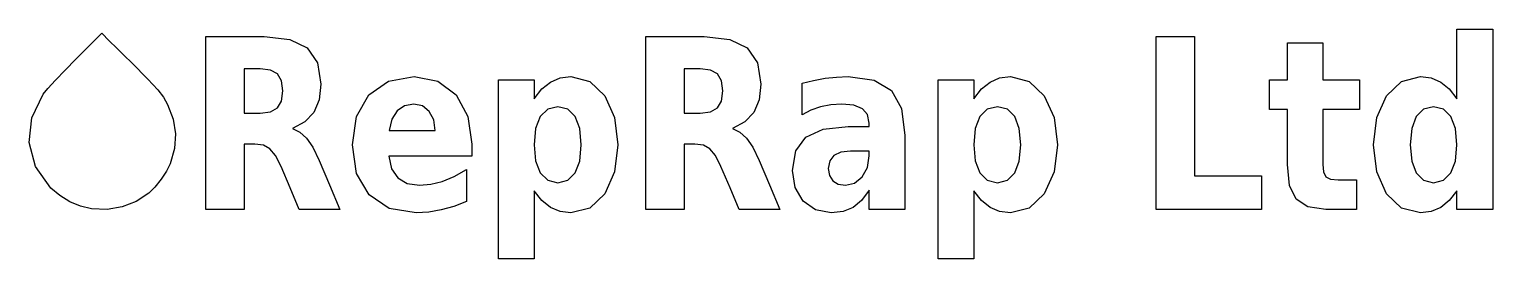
# Model space of a CAD drawing. Extents: x 7 to 204, y 261 to 292.
import ezdxf

# ---------------------------------------------------------------- set-up
doc = ezdxf.new("R2010")
doc.units = 0
doc.layers.add('Layer_1', color=7, linetype='CONTINUOUS')

msp = doc.modelspace()

# ---------------------------------------------------------------- linework, layer by layer
at = {"layer": 'Layer_1', "color": 7}
for points in [[(15.607806, 267.645268), (14.131126, 267.988696), (12.683977, 268.590368), (11.327198, 269.419242), (10.12163, 270.44428), (8.101928, 273.319346), (7.245727, 276.56266), (7.574509, 279.905948), (9.109756, 283.080936), (9.719206, 283.821619), (10.745533, 284.952766), (12.045476, 286.32049), (13.475774, 287.770898), (14.353182, 288.643902), (15.23059, 289.516905), (16.107998, 290.389909), (16.985406, 291.262912), (17.986165, 290.265122), (18.986923, 289.267332), (19.987682, 288.269543), (20.988441, 287.271753), (23.17193, 285.071652), (24.479966, 283.661191), (25.23943, 282.658905), (25.777201, 281.683328), (26.541315, 279.701586), (26.856015, 277.74386), (26.723812, 275.755908), (26.147214, 273.683486), (25.664967, 272.711603), (24.941765, 271.620504), (24.102852, 270.581011), (23.273475, 269.76395), (21.587768, 268.65183), (19.698933, 267.914378), (17.680952, 267.572043), (15.607806, 267.645268), (15.607806, 267.645268), (15.607806, 267.645268), (15.607806, 267.645268), (15.607806, 267.645268)], [(36.078741, 276.367912), (36.078741, 271.964444), (36.078741, 267.560977), (33.514789, 267.560977), (30.950836, 267.560977), (30.950836, 279.197042), (30.950836, 290.833108), (34.86669, 290.833108), (38.782547, 290.833108), (42.185601, 290.4473), (44.536455, 289.289946), (45.914985, 287.298628), (46.374509, 284.411059), (46.134751, 282.310634), (45.415525, 280.623298), (44.226771, 279.337321), (42.551891, 278.441049), (43.547491, 277.98121), (44.429901, 277.162874), (45.27233, 275.923662), (46.121443, 274.170075), (47.513304, 270.865526), (48.905165, 267.560977), (46.174721, 267.560977), (43.444279, 267.560977), (42.232228, 270.452457), (41.020177, 273.343938), (40.280952, 274.813054), (39.528425, 275.728824), (38.656007, 276.208133), (37.53054, 276.367912), (36.804641, 276.367912), (36.078741, 276.367912)], [(95.109582, 276.367912), (95.109582, 271.964444), (95.109582, 267.560977), (92.545629, 267.560977), (89.981679, 267.560977), (89.981679, 279.197042), (89.981679, 290.833108), (93.897533, 290.833108), (97.813387, 290.833108), (101.216441, 290.4473), (103.567295, 289.289946), (104.945825, 287.298628), (105.405351, 284.411059), (105.165591, 282.310634), (104.446365, 280.623298), (103.257611, 279.337321), (101.582731, 278.441049), (102.578331, 277.98121), (103.460741, 277.162874), (104.30317, 275.923662), (105.152284, 274.170075), (106.544144, 270.865526), (107.936005, 267.560977), (105.205563, 267.560977), (102.475119, 267.560977), (101.263071, 270.452457), (100.05102, 273.343938), (99.311792, 274.813054), (98.559265, 275.728824), (97.686847, 276.208133), (96.56138, 276.367912), (95.835481, 276.367912), (95.109582, 276.367912)], [(158.442542, 290.833108), (163.570447, 290.833108), (163.570447, 272.096938), (172.574247, 272.096938), (172.574247, 267.560977), (158.442542, 267.560977), (158.442542, 290.833108)], [(198.799817, 282.462623), (198.799817, 287.138871), (198.799817, 291.81512), (201.197281, 291.81512), (203.594742, 291.81512), (203.594742, 279.688048), (203.594742, 267.560977), (201.197281, 267.560977), (198.799817, 267.560977), (198.799817, 268.823564), (198.799817, 270.086151), (197.764239, 268.749522), (196.628783, 267.825964), (195.350131, 267.288192), (193.88502, 267.108939), (191.37434, 267.748026), (189.356482, 269.665288), (188.027887, 272.603528), (187.585023, 276.274387), (188.027887, 279.941335), (189.356482, 282.867897), (191.37434, 284.796837), (193.88502, 285.439834), (195.34014, 285.256668), (196.615462, 284.707222), (197.760908, 283.787547), (198.799817, 282.462623)], [(180.805537, 289.975795), (180.805537, 287.497384), (180.805537, 285.018972), (183.262935, 285.018972), (185.720334, 285.018972), (185.720334, 283.023772), (185.720334, 281.028573), (183.262935, 281.028573), (180.805537, 281.028573), (180.805537, 277.326543), (180.805537, 273.624512), (180.908755, 272.603528), (181.218434, 271.972238), (181.834442, 271.656588), (182.856699, 271.551375), (184.082068, 271.551375), (185.307437, 271.551375), (185.307437, 269.556176), (185.307437, 267.560977), (183.262935, 267.560977), (181.218434, 267.560977), (178.804318, 267.903901), (177.209343, 268.932676), (176.330273, 270.799277), (176.037251, 273.624512), (176.037251, 277.326543), (176.037251, 281.028573), (174.851839, 281.028573), (173.666426, 281.028573), (173.666426, 283.023772), (173.666426, 285.018972), (174.851839, 285.018972), (176.037251, 285.018972), (176.037251, 287.497384), (176.037251, 289.975795), (178.421394, 289.975795), (180.805537, 289.975795)], [(38.236458, 280.514185), (39.618322, 280.689535), (40.540685, 281.215623), (41.070115, 282.143068), (41.246606, 283.522572), (41.070115, 284.886465), (40.540685, 285.798346), (39.618322, 286.31272), (38.236458, 286.484196), (37.1576, 286.484196), (36.078741, 286.484196), (36.078741, 283.499191), (36.078741, 280.514185), (37.1576, 280.514185), (38.236458, 280.514185)], [(66.619744, 276.336737), (66.619744, 275.541775), (66.619744, 274.746812), (61.045646, 274.746812), (55.471545, 274.746812), (55.861127, 273.028287), (56.683596, 271.800775), (57.928938, 271.064264), (59.587187, 270.818763), (61.108902, 270.94736), (62.663931, 271.333151), (64.268889, 271.995616), (65.913823, 272.923075), (65.913823, 270.772001), (65.913823, 268.620926), (64.22227, 267.966251), (62.53074, 267.498627), (60.839187, 267.206361), (59.147655, 267.108939), (55.548127, 267.709057), (52.847655, 269.509414), (51.16943, 272.408684), (50.610026, 276.274387), (51.159444, 280.089417), (52.807699, 282.992597), (55.431583, 284.828012), (58.881269, 285.439834), (62.044578, 284.820218), (64.501987, 282.961422), (66.090291, 280.066036), (66.619744, 276.336737)], [(74.984224, 270.086151), (74.984224, 265.503428), (74.984224, 260.920705), (72.600081, 260.920705), (70.215938, 260.920705), (70.215938, 272.969838), (70.215938, 285.018972), (72.600081, 285.018972), (74.984224, 285.018972), (74.984224, 283.740797), (74.984224, 282.462623), (76.023118, 283.787547), (77.168576, 284.707222), (78.457204, 285.256668), (79.925659, 285.439834), (82.436324, 284.796837), (84.454198, 282.867897), (85.782779, 279.941335), (86.225656, 276.274387), (85.782779, 272.603528), (84.454198, 269.665288), (82.436324, 267.748027), (79.925659, 267.108939), (78.457204, 267.288195), (77.168576, 267.825964), (76.023118, 268.757316), (74.984224, 270.086151)], [(97.267298, 280.514185), (98.649159, 280.689535), (99.571525, 281.215623), (100.100955, 282.143068), (100.277446, 283.522572), (100.100955, 284.886465), (99.571525, 285.798346), (98.649159, 286.31272), (97.267298, 286.484196), (96.18844, 286.484196), (95.109582, 286.484196), (95.109582, 283.499191), (95.109582, 280.514185), (96.18844, 280.514185), (97.267298, 280.514185)], [(124.73156, 277.521386), (124.73156, 272.541181), (124.73156, 267.560977), (122.327439, 267.560977), (119.923315, 267.560977), (119.923315, 268.854739), (119.923315, 270.148501), (118.904386, 268.772904), (117.765601, 267.825964), (116.437001, 267.288196), (114.848687, 267.108939), (112.747576, 267.502523), (111.079346, 268.683276), (110.000485, 270.507011), (109.640868, 272.798375), (110.090393, 275.459934), (111.438965, 277.303161), (113.763166, 278.37869), (117.112957, 278.737211), (118.518136, 278.737211), (119.923315, 278.737211), (119.923315, 278.955436), (119.923315, 279.173661), (119.700209, 280.319332), (119.030927, 281.10651), (117.888797, 281.574125), (116.247208, 281.73001), (114.768768, 281.640371), (113.396891, 281.371498), (112.124903, 280.923347), (110.946153, 280.295961), (110.946153, 282.423654), (110.946153, 284.551347), (112.481191, 284.933227), (114.022896, 285.206022), (115.56792, 285.381368), (117.112957, 285.439834), (120.58594, 284.972196), (122.933463, 283.569335), (124.282023, 281.129881), (124.73156, 277.521386)], [(133.961789, 270.086151), (133.961789, 265.503428), (133.961789, 260.920705), (131.577646, 260.920705), (129.193504, 260.920705), (129.193504, 272.969838), (129.193504, 285.018972), (131.577646, 285.018972), (133.961789, 285.018972), (133.961789, 283.740797), (133.961789, 282.462623), (135.000683, 283.787547), (136.146144, 284.707222), (137.434772, 285.256668), (138.903225, 285.439834), (141.41389, 284.796837), (143.431763, 282.867897), (144.760345, 279.941335), (145.203222, 276.274387), (144.760345, 272.603528), (143.431763, 269.665288), (141.41389, 267.748027), (138.903225, 267.108939), (137.434772, 267.288195), (136.146144, 267.825964), (135.000683, 268.757316), (133.961789, 270.086151)], [(61.718265, 278.191649), (61.518469, 279.625689), (60.919111, 280.747998), (60.010068, 281.484497), (58.854631, 281.73001), (57.599286, 281.500084), (56.603681, 280.810348), (55.901086, 279.703627), (55.524822, 278.191649), (58.621544, 278.191649), (61.718265, 278.191649)], [(78.154201, 281.387085), (76.798962, 281.055841), (75.796696, 280.062148), (75.187335, 278.460525), (74.984224, 276.274387), (75.187341, 274.084339), (75.796696, 272.471038), (76.798962, 271.489023), (78.154201, 271.161688), (79.502766, 271.489025), (80.485066, 272.471038), (81.094412, 274.076545), (81.297539, 276.274387), (81.094412, 278.472215), (80.485066, 280.077736), (79.502766, 281.059738), (78.154201, 281.387085)], [(137.131766, 281.387085), (135.776528, 281.055841), (134.774262, 280.062148), (134.164901, 278.460525), (133.961789, 276.274387), (134.164909, 274.084339), (134.774262, 272.471038), (135.776528, 271.489023), (137.131766, 271.161688), (138.480331, 271.489025), (139.462632, 272.471038), (140.071977, 274.076545), (140.275107, 276.274387), (140.071977, 278.472215), (139.462632, 280.077736), (138.480331, 281.059738), (137.131766, 281.387085)], [(195.656479, 271.161688), (197.005044, 271.489023), (197.987345, 272.471038), (198.59669, 274.076545), (198.799817, 276.274387), (198.59669, 278.472215), (197.987345, 280.077736), (197.005044, 281.059738), (195.656479, 281.387085), (194.314561, 281.059738), (193.325613, 280.077736), (192.726244, 278.472215), (192.526458, 276.274387), (192.726246, 274.076545), (193.325613, 272.471038), (194.314561, 271.489023), (195.656479, 271.161688)], [(117.445938, 275.417074), (116.137317, 275.268987), (115.194988, 274.82475), (114.635576, 274.092132), (114.449111, 273.07895), (114.598948, 272.132006), (115.048477, 271.411088), (115.7777, 270.966842), (116.74002, 270.818763), (117.978699, 271.099338), (119.004288, 271.941063), (119.693549, 273.219233), (119.923315, 274.777987), (119.923315, 275.097531), (119.923315, 275.417074), (118.684625, 275.417074), (117.445938, 275.417074)]]:
    msp.add_lwpolyline(points, dxfattribs=at)

doc.saveas('drawing.dxf')
